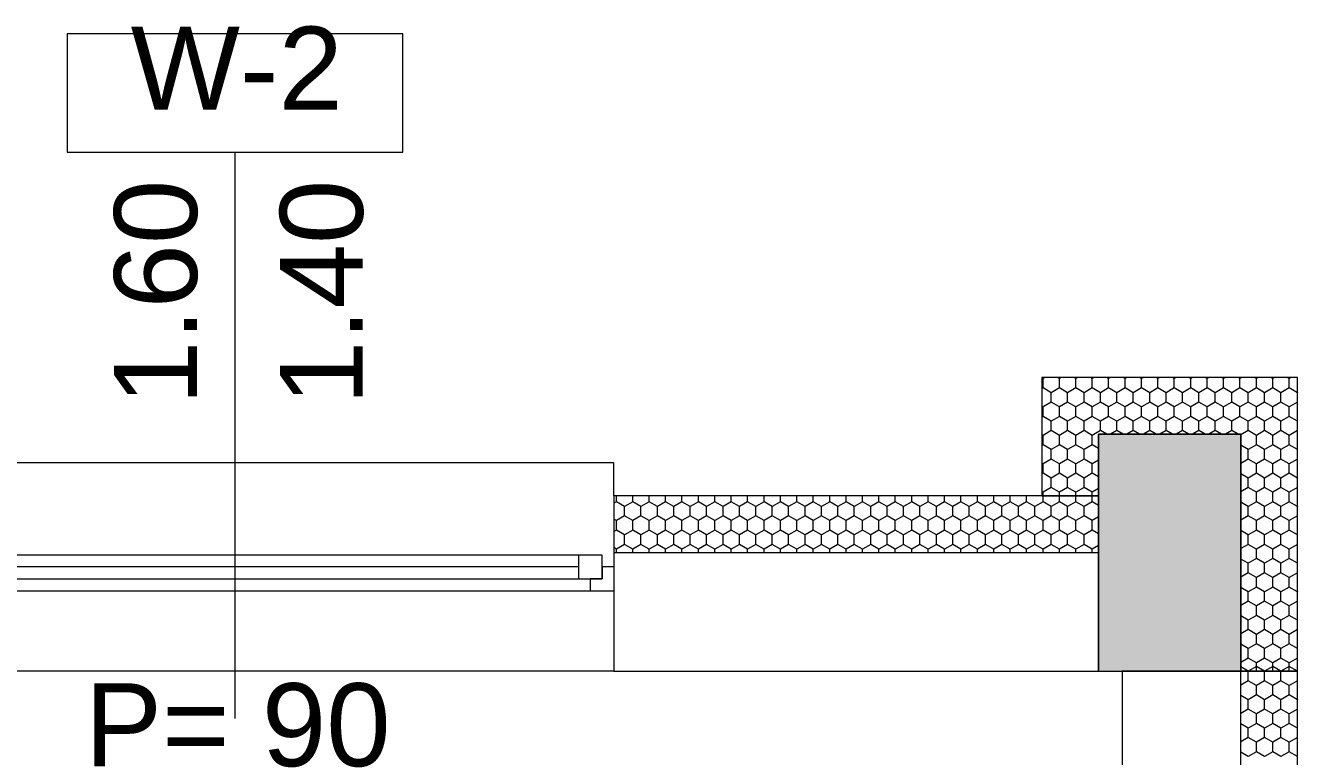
# Model space of a CAD drawing. Header units: feet. Extents: x 2791058 to 2855058, y -67651 to -26651.
# Drawn here: x 2834351 to 2837036, y -45053 to -43510 of the extents above; entities that cross this region are included whole.
import ezdxf
from ezdxf.enums import TextEntityAlignment as Align

# ---------------------------------------------------------------- set-up
doc = ezdxf.new("R2010")
doc.units = ezdxf.units.FT
doc.header["$MEASUREMENT"] = 0
for name, color, linetype, lineweight in [('0_muret e jashtme_Pen_No__1', 7, 'Continuous', 0), ('0_muret e jashtme_Pen_No__19', 255, 'Continuous', 0), ('ARCHICAD Window Markers_Pen_No__20', 1, 'Continuous', 0), ('ARCHICAD Windows_Pen_No__20', 1, 'Continuous', 0)]:
    doc.layers.add(name, color=color, linetype=linetype, lineweight=lineweight)
doc.layers.add('0_muret e jashtme_Pen_No__14', color=7, linetype='Continuous', lineweight=0, true_color=0xbd8b17)
doc.styles.add('GENERATED_STYLE_1', font='arial.ttf')

# ---------------------------------------------------------------- blocks, each defined once
blk = doc.blocks.new('Window 22_2')
at = {"layer": 'ARCHICAD Windows_Pen_No__20', "color": 1, "linetype": 'Continuous', "lineweight": 0}
for p, q in [((-800, 150), (-800, 220)), ((-800, 220), (800, 220)), ((800, 220), (800, 150)), ((-800, 150), (-800, 30)), ((800, 150), (800, 30)), ((-800, 30), (-800, 0)), ((800, 30), (800, 0)), ((-800, 0), (-775, 0)), ((-800, 0), (-800, -50)), ((-800, 0), (-800, -50)), ((-775, 25), (-725, 25)), ((-775, -25), (-775, 25)), ((-775, 0), (-775, -25)), ((-725, 25), (725, 25)), ((-725, 25), (-725, -25)), ((-725, 25), (725, 25)), ((-725, 0), (725, 0)), ((725, -25), (725, 25)), ((725, 25), (775, 25)), ((775, 25), (775, -25)), ((775, -25), (775, 0)), ((775, 0), (800, 0)), ((800, 0), (800, -50)), ((800, 0), (800, -50)), ((-775, -25), (-750, -25)), ((-725, -25), (-775, -25)), ((-750, -25), (-750, -50)), ((725, -25), (-725, -25)), ((775, -25), (725, -25)), ((750, -50), (750, -25)), ((750, -25), (775, -25)), ((-750, -50), (-800, -50)), ((-800, -50), (-800, -220)), ((750, -50), (-750, -50)), ((800, -50), (750, -50)), ((800, -50), (800, -220)), ((-800, -220), (800, -220))]:
    blk.add_line(p, q, dxfattribs=at)
blk = doc.blocks.new('W Marker 22')
at = {"layer": 'ARCHICAD Window Markers_Pen_No__20', "color": 1, "linetype": 'Continuous', "lineweight": 0}
for p, q in [((354.4, 975), (-354.4, 975)), ((-354.4, 975), (-354.4, 725)), ((354.4, 725), (354.4, 975)), ((-354.4, 725), (354.4, 725)), ((0, 725), (0, -470))]:
    blk.add_line(p, q, dxfattribs=at)
at = {"layer": 'ARCHICAD Window Markers_Pen_No__20', "color": 1, "lineweight": 0, "style": 'GENERATED_STYLE_1'}
for tag, rotation, p in [('AC_MarkerText_1', 180, (220, 1054.6)), ('AC_MarkerText_2_0', 270, (-322.5, 657.1)), ('AC_MarkerText_2_1', 270, (27.5, 657.1)), ('AC_MarkerText_4', 180, (416.8, -328))]:
    blk.add_attdef(tag, text='', height=175, rotation=rotation, dxfattribs=at).set_placement(p, align=Align.BOTTOM_LEFT)

msp = doc.modelspace()

# ---------------------------------------------------------------- hatches: boundary and pattern name
at = {"layer": '0_muret e jashtme_Pen_No__14', "linetype": 'Continuous', "lineweight": 0, "true_color": 0xbd8b17}
h = msp.add_hatch(dxfattribs=at)
h.set_pattern_fill('STYROFOAM_SM_INSULATION', color=42, style=0, pattern_type=2)
h.set_pattern_definition([(90, (2247653.822, -76224.967), (-34.6410162, 0), [20, -40]), (90, (2247636.502, -76194.967), (-34.6410162, 0), [20, -40]), (150, (2247653.822, -76204.967), (17.320508, 30), [20, -40]), (150, (2247619.18, -76204.967), (17.320508, 30), [20, -40]), (210, (2247653.822, -76224.967), (-17.320508, 30), [20, -40]), (210, (2247619.18, -76224.967), (-17.320508, 30), [20, -40])])
h.paths.add_polyline_path([(2835593.303, -44622.699), (2836616.457, -44622.699), (2836616.457, -44502.699), (2835593.303, -44502.699)])

# ---------------------------------------------------------------- linework, layer by layer
at = {"layer": '0_muret e jashtme_Pen_No__1', "color": 7, "linetype": 'Continuous', "lineweight": 0}
for p, q in [((2837036.457, -44252.699), (2836496.457, -44252.699)), ((2836496.457, -44252.699), (2836496.457, -44502.699)), ((2837036.457, -44872.699), (2837036.457, -44252.699)), ((2836616.457, -44502.699), (2836616.457, -44372.699)), ((2836616.457, -44372.699), (2836916.457, -44372.699)), ((2836916.457, -44372.699), (2836616.457, -44372.699)), ((2836616.457, -44372.699), (2836616.457, -44872.699)), ((2836916.457, -44372.699), (2836916.457, -44872.699)), ((2836916.457, -44872.699), (2836916.457, -44372.699)), ((2835593.303, -44502.699), (2835593.303, -44622.699)), ((2836496.457, -44502.699), (2836616.457, -44502.699)), ((2836616.457, -44622.699), (2835593.303, -44622.699)), ((2835593.303, -44622.699), (2835593.303, -44652.699)), ((2835593.303, -44652.699), (2835593.303, -44702.699)), ((2835593.303, -44702.699), (2835593.303, -44872.699)), ((2836616.457, -44872.699), (2836916.457, -44872.699)), ((2837036.457, -44872.699), (2836666.457, -44872.699)), ((2836666.457, -44872.699), (2836666.457, -48722.699)), ((2836916.457, -49523.624), (2836916.457, -44872.699)), ((2836916.457, -44872.699), (2837036.457, -44872.699)), ((2837036.457, -49523.624), (2837036.457, -44872.699))]:
    msp.add_line(p, q, dxfattribs=at)
at = {"layer": '0_muret e jashtme_Pen_No__1', "color": 7, "linetype": 'Continuous', "lineweight": 0, "flags": 128}
for points in [[(2836616.457, -44502.699), (2835593.303, -44502.699)], [(2836616.457, -44872.699), (2836616.457, -44502.699)], [(2835593.303, -44872.699), (2836616.457, -44872.699)]]:
    msp.add_lwpolyline(points, dxfattribs=at)
at = {"layer": '0_muret e jashtme_Pen_No__14', "color": 42, "linetype": 'Continuous', "lineweight": 0, "true_color": 0xbd8b17}
for p, q in [((2836499.135, -44254.967), (2836496.457, -44253.42)), ((2836503.064, -44252.699), (2836499.135, -44254.967)), ((2836533.776, -44254.967), (2836529.848, -44252.699)), ((2836537.705, -44252.699), (2836533.776, -44254.967)), ((2836568.417, -44254.967), (2836564.489, -44252.699)), ((2836572.346, -44252.699), (2836568.417, -44254.967)), ((2836603.058, -44254.967), (2836599.13, -44252.699)), ((2836606.987, -44252.699), (2836603.058, -44254.967)), ((2836637.7, -44254.967), (2836633.771, -44252.699)), ((2836641.628, -44252.699), (2836637.7, -44254.967)), ((2836672.341, -44254.967), (2836668.412, -44252.699)), ((2836676.269, -44252.699), (2836672.341, -44254.967)), ((2836706.982, -44254.967), (2836703.053, -44252.699)), ((2836710.91, -44252.699), (2836706.982, -44254.967)), ((2836741.623, -44254.967), (2836737.694, -44252.699)), ((2836745.551, -44252.699), (2836741.623, -44254.967)), ((2836776.264, -44254.967), (2836772.335, -44252.699)), ((2836780.192, -44252.699), (2836776.264, -44254.967)), ((2836810.905, -44254.967), (2836806.976, -44252.699)), ((2836814.833, -44252.699), (2836810.905, -44254.967)), ((2836845.546, -44254.967), (2836841.617, -44252.699)), ((2836849.474, -44252.699), (2836845.546, -44254.967)), ((2836880.187, -44254.967), (2836876.258, -44252.699)), ((2836884.115, -44252.699), (2836880.187, -44254.967)), ((2836914.828, -44254.967), (2836910.899, -44252.699)), ((2836918.756, -44252.699), (2836914.828, -44254.967)), ((2836949.469, -44254.967), (2836945.54, -44252.699)), ((2836953.397, -44252.699), (2836949.469, -44254.967)), ((2836984.11, -44254.967), (2836980.181, -44252.699)), ((2836988.038, -44252.699), (2836984.11, -44254.967)), ((2837018.751, -44254.967), (2837014.822, -44252.699)), ((2837022.679, -44252.699), (2837018.751, -44254.967)), ((2836499.135, -44274.967), (2836496.457, -44276.513)), ((2836499.135, -44274.967), (2836499.135, -44254.967)), ((2836516.456, -44284.967), (2836499.135, -44274.967)), ((2836533.776, -44274.967), (2836516.456, -44284.967)), ((2836533.776, -44274.967), (2836533.776, -44254.967)), ((2836551.097, -44284.967), (2836533.776, -44274.967)), ((2836568.417, -44274.967), (2836551.097, -44284.967)), ((2836568.417, -44274.967), (2836568.417, -44254.967)), ((2836585.738, -44284.967), (2836568.417, -44274.967)), ((2836603.058, -44274.967), (2836585.738, -44284.967)), ((2836603.058, -44274.967), (2836603.058, -44254.967)), ((2836620.379, -44284.967), (2836603.058, -44274.967)), ((2836637.7, -44274.967), (2836620.379, -44284.967)), ((2836637.7, -44274.967), (2836637.7, -44254.967)), ((2836655.02, -44284.967), (2836637.7, -44274.967)), ((2836672.341, -44274.967), (2836655.02, -44284.967)), ((2836672.341, -44274.967), (2836672.341, -44254.967)), ((2836689.661, -44284.967), (2836672.341, -44274.967)), ((2836706.982, -44274.967), (2836689.661, -44284.967)), ((2836706.982, -44274.967), (2836706.982, -44254.967)), ((2836724.302, -44284.967), (2836706.982, -44274.967)), ((2836741.623, -44274.967), (2836724.302, -44284.967)), ((2836741.623, -44274.967), (2836741.623, -44254.967)), ((2836758.943, -44284.967), (2836741.623, -44274.967)), ((2836776.264, -44274.967), (2836758.943, -44284.967)), ((2836776.264, -44274.967), (2836776.264, -44254.967)), ((2836793.584, -44284.967), (2836776.264, -44274.967)), ((2836810.905, -44274.967), (2836793.584, -44284.967)), ((2836810.905, -44274.967), (2836810.905, -44254.967)), ((2836828.225, -44284.967), (2836810.905, -44274.967)), ((2836845.546, -44274.967), (2836828.225, -44284.967)), ((2836845.546, -44274.967), (2836845.546, -44254.967)), ((2836862.866, -44284.967), (2836845.546, -44274.967)), ((2836880.187, -44274.967), (2836862.866, -44284.967)), ((2836880.187, -44274.967), (2836880.187, -44254.967)), ((2836897.507, -44284.967), (2836880.187, -44274.967)), ((2836914.828, -44274.967), (2836897.507, -44284.967)), ((2836914.828, -44274.967), (2836914.828, -44254.967)), ((2836932.148, -44284.967), (2836914.828, -44274.967)), ((2836949.469, -44274.967), (2836932.148, -44284.967)), ((2836949.469, -44274.967), (2836949.469, -44254.967)), ((2836966.789, -44284.967), (2836949.469, -44274.967)), ((2836984.11, -44274.967), (2836966.789, -44284.967)), ((2836984.11, -44274.967), (2836984.11, -44254.967)), ((2837001.43, -44284.967), (2836984.11, -44274.967)), ((2837018.751, -44274.967), (2837001.43, -44284.967)), ((2837018.751, -44274.967), (2837018.751, -44254.967)), ((2837036.071, -44284.967), (2837018.751, -44274.967)), ((2836516.456, -44304.967), (2836499.135, -44314.967)), ((2836516.456, -44304.967), (2836516.456, -44284.967)), ((2836533.776, -44314.967), (2836516.456, -44304.967)), ((2836551.097, -44304.967), (2836533.776, -44314.967)), ((2836551.097, -44304.967), (2836551.097, -44284.967)), ((2836568.417, -44314.967), (2836551.097, -44304.967)), ((2836585.738, -44304.967), (2836568.417, -44314.967)), ((2836585.738, -44304.967), (2836585.738, -44284.967)), ((2836603.058, -44314.967), (2836585.738, -44304.967)), ((2836620.379, -44304.967), (2836603.058, -44314.967)), ((2836620.379, -44304.967), (2836620.379, -44284.967)), ((2836637.7, -44314.967), (2836620.379, -44304.967)), ((2836655.02, -44304.967), (2836637.7, -44314.967)), ((2836655.02, -44304.967), (2836655.02, -44284.967)), ((2836672.341, -44314.967), (2836655.02, -44304.967)), ((2836689.661, -44304.967), (2836672.341, -44314.967)), ((2836689.661, -44304.967), (2836689.661, -44284.967)), ((2836706.982, -44314.967), (2836689.661, -44304.967)), ((2836724.302, -44304.967), (2836706.982, -44314.967)), ((2836724.302, -44304.967), (2836724.302, -44284.967)), ((2836741.623, -44314.967), (2836724.302, -44304.967)), ((2836758.943, -44304.967), (2836741.623, -44314.967)), ((2836758.943, -44304.967), (2836758.943, -44284.967)), ((2836776.264, -44314.967), (2836758.943, -44304.967)), ((2836793.584, -44304.967), (2836776.264, -44314.967)), ((2836793.584, -44304.967), (2836793.584, -44284.967)), ((2836810.905, -44314.967), (2836793.584, -44304.967)), ((2836828.225, -44304.967), (2836810.905, -44314.967)), ((2836828.225, -44304.967), (2836828.225, -44284.967)), ((2836845.546, -44314.967), (2836828.225, -44304.967)), ((2836862.866, -44304.967), (2836845.546, -44314.967)), ((2836862.866, -44304.967), (2836862.866, -44284.967)), ((2836880.187, -44314.967), (2836862.866, -44304.967)), ((2836897.507, -44304.967), (2836880.187, -44314.967)), ((2836897.507, -44304.967), (2836897.507, -44284.967)), ((2836914.828, -44314.967), (2836897.507, -44304.967)), ((2836932.148, -44304.967), (2836914.828, -44314.967)), ((2836932.148, -44304.967), (2836932.148, -44284.967)), ((2836949.469, -44314.967), (2836932.148, -44304.967)), ((2836966.789, -44304.967), (2836949.469, -44314.967)), ((2836966.789, -44304.967), (2836966.789, -44284.967)), ((2836984.11, -44314.967), (2836966.789, -44304.967)), ((2837001.43, -44304.967), (2836984.11, -44314.967)), ((2837001.43, -44304.967), (2837001.43, -44284.967)), ((2837018.751, -44314.967), (2837001.43, -44304.967)), ((2837036.071, -44304.967), (2837018.751, -44314.967)), ((2837036.457, -44284.744), (2837036.071, -44284.967)), ((2837036.071, -44304.967), (2837036.071, -44284.967)), ((2837036.457, -44305.19), (2837036.071, -44304.967)), ((2836499.135, -44314.967), (2836496.457, -44313.42)), ((2836499.135, -44334.967), (2836499.135, -44314.967)), ((2836533.776, -44334.967), (2836533.776, -44314.967)), ((2836568.417, -44334.967), (2836568.417, -44314.967)), ((2836603.058, -44334.967), (2836603.058, -44314.967)), ((2836637.7, -44334.967), (2836637.7, -44314.967)), ((2836672.341, -44334.967), (2836672.341, -44314.967)), ((2836706.982, -44334.967), (2836706.982, -44314.967)), ((2836741.623, -44334.967), (2836741.623, -44314.967)), ((2836776.264, -44334.967), (2836776.264, -44314.967)), ((2836810.905, -44334.967), (2836810.905, -44314.967)), ((2836845.546, -44334.967), (2836845.546, -44314.967)), ((2836880.187, -44334.967), (2836880.187, -44314.967)), ((2836914.828, -44334.967), (2836914.828, -44314.967)), ((2836949.469, -44334.967), (2836949.469, -44314.967)), ((2836984.11, -44334.967), (2836984.11, -44314.967)), ((2837018.751, -44334.967), (2837018.751, -44314.967)), ((2836499.135, -44334.967), (2836496.457, -44336.513)), ((2836516.456, -44344.967), (2836499.135, -44334.967)), ((2836533.776, -44334.967), (2836516.456, -44344.967)), ((2836516.456, -44364.967), (2836516.456, -44344.967)), ((2836551.097, -44344.967), (2836533.776, -44334.967)), ((2836568.417, -44334.967), (2836551.097, -44344.967)), ((2836551.097, -44364.967), (2836551.097, -44344.967)), ((2836585.738, -44344.967), (2836568.417, -44334.967)), ((2836603.058, -44334.967), (2836585.738, -44344.967)), ((2836585.738, -44364.967), (2836585.738, -44344.967)), ((2836620.379, -44344.967), (2836603.058, -44334.967)), ((2836637.7, -44334.967), (2836620.379, -44344.967)), ((2836620.379, -44364.967), (2836620.379, -44344.967)), ((2836655.02, -44344.967), (2836637.7, -44334.967)), ((2836672.341, -44334.967), (2836655.02, -44344.967)), ((2836655.02, -44364.967), (2836655.02, -44344.967)), ((2836689.661, -44344.967), (2836672.341, -44334.967)), ((2836706.982, -44334.967), (2836689.661, -44344.967)), ((2836689.661, -44364.967), (2836689.661, -44344.967)), ((2836724.302, -44344.967), (2836706.982, -44334.967)), ((2836741.623, -44334.967), (2836724.302, -44344.967)), ((2836724.302, -44364.967), (2836724.302, -44344.967)), ((2836758.943, -44344.967), (2836741.623, -44334.967)), ((2836776.264, -44334.967), (2836758.943, -44344.967)), ((2836758.943, -44364.967), (2836758.943, -44344.967)), ((2836793.584, -44344.967), (2836776.264, -44334.967)), ((2836810.905, -44334.967), (2836793.584, -44344.967)), ((2836793.584, -44364.967), (2836793.584, -44344.967)), ((2836828.225, -44344.967), (2836810.905, -44334.967)), ((2836845.546, -44334.967), (2836828.225, -44344.967)), ((2836828.225, -44364.967), (2836828.225, -44344.967)), ((2836862.866, -44344.967), (2836845.546, -44334.967)), ((2836880.187, -44334.967), (2836862.866, -44344.967)), ((2836862.866, -44364.967), (2836862.866, -44344.967)), ((2836897.507, -44344.967), (2836880.187, -44334.967)), ((2836914.828, -44334.967), (2836897.507, -44344.967)), ((2836897.507, -44364.967), (2836897.507, -44344.967)), ((2836932.148, -44344.967), (2836914.828, -44334.967)), ((2836949.469, -44334.967), (2836932.148, -44344.967)), ((2836932.148, -44364.967), (2836932.148, -44344.967)), ((2836966.789, -44344.967), (2836949.469, -44334.967)), ((2836984.11, -44334.967), (2836966.789, -44344.967)), ((2836966.789, -44364.967), (2836966.789, -44344.967)), ((2837001.43, -44344.967), (2836984.11, -44334.967)), ((2837018.751, -44334.967), (2837001.43, -44344.967)), ((2837001.43, -44364.967), (2837001.43, -44344.967)), ((2837036.071, -44344.967), (2837018.751, -44334.967)), ((2837036.457, -44344.744), (2837036.071, -44344.967)), ((2837036.071, -44364.967), (2837036.071, -44344.967)), ((2836499.135, -44374.967), (2836496.457, -44373.42)), ((2836516.456, -44364.967), (2836499.135, -44374.967)), ((2836499.135, -44394.967), (2836499.135, -44374.967)), ((2836533.776, -44374.967), (2836516.456, -44364.967)), ((2836551.097, -44364.967), (2836533.776, -44374.967)), ((2836533.776, -44394.967), (2836533.776, -44374.967)), ((2836568.417, -44374.967), (2836551.097, -44364.967)), ((2836585.738, -44364.967), (2836568.417, -44374.967)), ((2836568.417, -44394.967), (2836568.417, -44374.967)), ((2836603.058, -44374.967), (2836585.738, -44364.967)), ((2836620.379, -44364.967), (2836603.058, -44374.967)), ((2836603.058, -44394.967), (2836603.058, -44374.967)), ((2836633.771, -44372.699), (2836620.379, -44364.967)), ((2836655.02, -44364.967), (2836641.628, -44372.699)), ((2836668.412, -44372.699), (2836655.02, -44364.967)), ((2836689.661, -44364.967), (2836676.269, -44372.699)), ((2836703.053, -44372.699), (2836689.661, -44364.967)), ((2836724.302, -44364.967), (2836710.91, -44372.699)), ((2836737.694, -44372.699), (2836724.302, -44364.967)), ((2836758.943, -44364.967), (2836745.551, -44372.699)), ((2836772.335, -44372.699), (2836758.943, -44364.967)), ((2836793.584, -44364.967), (2836780.192, -44372.699)), ((2836806.976, -44372.699), (2836793.584, -44364.967)), ((2836828.225, -44364.967), (2836814.833, -44372.699)), ((2836841.617, -44372.699), (2836828.225, -44364.967)), ((2836862.866, -44364.967), (2836849.474, -44372.699)), ((2836876.258, -44372.699), (2836862.866, -44364.967)), ((2836897.507, -44364.967), (2836884.115, -44372.699)), ((2836910.899, -44372.699), (2836897.507, -44364.967)), ((2836932.148, -44364.967), (2836916.457, -44374.026)), ((2836949.469, -44374.967), (2836932.148, -44364.967)), ((2836966.789, -44364.967), (2836949.469, -44374.967)), ((2836949.469, -44394.967), (2836949.469, -44374.967)), ((2836984.11, -44374.967), (2836966.789, -44364.967)), ((2837001.43, -44364.967), (2836984.11, -44374.967)), ((2836984.11, -44394.967), (2836984.11, -44374.967)), ((2837018.751, -44374.967), (2837001.43, -44364.967)), ((2837036.071, -44364.967), (2837018.751, -44374.967)), ((2837018.751, -44394.967), (2837018.751, -44374.967)), ((2837036.457, -44365.19), (2837036.071, -44364.967)), ((2836499.135, -44394.967), (2836496.457, -44396.513)), ((2836516.456, -44404.967), (2836499.135, -44394.967)), ((2836533.776, -44394.967), (2836516.456, -44404.967)), ((2836516.456, -44424.967), (2836516.456, -44404.967)), ((2836551.097, -44404.967), (2836533.776, -44394.967)), ((2836568.417, -44394.967), (2836551.097, -44404.967)), ((2836551.097, -44424.967), (2836551.097, -44404.967)), ((2836585.738, -44404.967), (2836568.417, -44394.967)), ((2836603.058, -44394.967), (2836585.738, -44404.967)), ((2836585.738, -44424.967), (2836585.738, -44404.967)), ((2836616.457, -44402.703), (2836603.058, -44394.967)), ((2836932.148, -44404.967), (2836916.457, -44395.908)), ((2836949.469, -44394.967), (2836932.148, -44404.967)), ((2836932.148, -44424.967), (2836932.148, -44404.967)), ((2836966.789, -44404.967), (2836949.469, -44394.967)), ((2836984.11, -44394.967), (2836966.789, -44404.967)), ((2836966.789, -44424.967), (2836966.789, -44404.967)), ((2837001.43, -44404.967), (2836984.11, -44394.967)), ((2837018.751, -44394.967), (2837001.43, -44404.967)), ((2837001.43, -44424.967), (2837001.43, -44404.967)), ((2837036.071, -44404.967), (2837018.751, -44394.967)), ((2837036.457, -44404.744), (2837036.071, -44404.967)), ((2837036.071, -44424.967), (2837036.071, -44404.967)), ((2836499.135, -44434.967), (2836496.457, -44433.42)), ((2836516.456, -44424.967), (2836499.135, -44434.967)), ((2836499.135, -44454.967), (2836499.135, -44434.967)), ((2836533.776, -44434.967), (2836516.456, -44424.967)), ((2836551.097, -44424.967), (2836533.776, -44434.967)), ((2836533.776, -44454.967), (2836533.776, -44434.967)), ((2836568.417, -44434.967), (2836551.097, -44424.967)), ((2836585.738, -44424.967), (2836568.417, -44434.967)), ((2836568.417, -44454.967), (2836568.417, -44434.967)), ((2836603.058, -44434.967), (2836585.738, -44424.967)), ((2836616.457, -44427.231), (2836603.058, -44434.967)), ((2836603.058, -44454.967), (2836603.058, -44434.967)), ((2836932.148, -44424.967), (2836916.457, -44434.026)), ((2836949.469, -44434.967), (2836932.148, -44424.967)), ((2836966.789, -44424.967), (2836949.469, -44434.967)), ((2836949.469, -44454.967), (2836949.469, -44434.967)), ((2836984.11, -44434.967), (2836966.789, -44424.967)), ((2837001.43, -44424.967), (2836984.11, -44434.967)), ((2836984.11, -44454.967), (2836984.11, -44434.967)), ((2837018.751, -44434.967), (2837001.43, -44424.967)), ((2837036.071, -44424.967), (2837018.751, -44434.967)), ((2837018.751, -44454.967), (2837018.751, -44434.967)), ((2837036.457, -44425.19), (2837036.071, -44424.967)), ((2836499.135, -44454.967), (2836496.457, -44456.513)), ((2836516.456, -44464.967), (2836499.135, -44454.967)), ((2836533.776, -44454.967), (2836516.456, -44464.967)), ((2836516.456, -44484.967), (2836516.456, -44464.967)), ((2836551.097, -44464.967), (2836533.776, -44454.967)), ((2836568.417, -44454.967), (2836551.097, -44464.967)), ((2836551.097, -44484.967), (2836551.097, -44464.967)), ((2836585.738, -44464.967), (2836568.417, -44454.967)), ((2836603.058, -44454.967), (2836585.738, -44464.967)), ((2836585.738, -44484.967), (2836585.738, -44464.967)), ((2836616.457, -44462.703), (2836603.058, -44454.967)), ((2836932.148, -44464.967), (2836916.457, -44455.908)), ((2836949.469, -44454.967), (2836932.148, -44464.967)), ((2836932.148, -44484.967), (2836932.148, -44464.967)), ((2836966.789, -44464.967), (2836949.469, -44454.967)), ((2836984.11, -44454.967), (2836966.789, -44464.967)), ((2836966.789, -44484.967), (2836966.789, -44464.967)), ((2837001.43, -44464.967), (2836984.11, -44454.967)), ((2837018.751, -44454.967), (2837001.43, -44464.967)), ((2837001.43, -44484.967), (2837001.43, -44464.967)), ((2837036.071, -44464.967), (2837018.751, -44454.967)), ((2837036.457, -44464.744), (2837036.071, -44464.967)), ((2837036.071, -44484.967), (2837036.071, -44464.967)), ((2836499.135, -44494.967), (2836496.457, -44493.42)), ((2836516.456, -44484.967), (2836499.135, -44494.967)), ((2836499.135, -44502.699), (2836499.135, -44494.967)), ((2836533.776, -44494.967), (2836516.456, -44484.967)), ((2836551.097, -44484.967), (2836533.776, -44494.967)), ((2836533.776, -44502.699), (2836533.776, -44494.967)), ((2836568.417, -44494.967), (2836551.097, -44484.967)), ((2836585.738, -44484.967), (2836568.417, -44494.967)), ((2836568.417, -44502.699), (2836568.417, -44494.967)), ((2836603.058, -44494.967), (2836585.738, -44484.967)), ((2836616.457, -44487.231), (2836603.058, -44494.967)), ((2836603.058, -44502.699), (2836603.058, -44494.967)), ((2836932.148, -44484.967), (2836916.457, -44494.026)), ((2836949.469, -44494.967), (2836932.148, -44484.967)), ((2836966.789, -44484.967), (2836949.469, -44494.967)), ((2836949.469, -44514.967), (2836949.469, -44494.967)), ((2836984.11, -44494.967), (2836966.789, -44484.967)), ((2837001.43, -44484.967), (2836984.11, -44494.967)), ((2836984.11, -44514.967), (2836984.11, -44494.967)), ((2837018.751, -44494.967), (2837001.43, -44484.967)), ((2837036.071, -44484.967), (2837018.751, -44494.967)), ((2837018.751, -44514.967), (2837018.751, -44494.967)), ((2837036.457, -44485.19), (2837036.071, -44484.967)), ((2836932.148, -44524.967), (2836916.457, -44515.908)), ((2836949.469, -44514.967), (2836932.148, -44524.967)), ((2836966.789, -44524.967), (2836949.469, -44514.967)), ((2836984.11, -44514.967), (2836966.789, -44524.967)), ((2837001.43, -44524.967), (2836984.11, -44514.967)), ((2837018.751, -44514.967), (2837001.43, -44524.967)), ((2837036.071, -44524.967), (2837018.751, -44514.967)), ((2836932.148, -44544.967), (2836916.457, -44554.026)), ((2836932.148, -44544.967), (2836932.148, -44524.967)), ((2836949.469, -44554.967), (2836932.148, -44544.967)), ((2836966.789, -44544.967), (2836949.469, -44554.967)), ((2836966.789, -44544.967), (2836966.789, -44524.967)), ((2836984.11, -44554.967), (2836966.789, -44544.967)), ((2837001.43, -44544.967), (2836984.11, -44554.967)), ((2837001.43, -44544.967), (2837001.43, -44524.967)), ((2837018.751, -44554.967), (2837001.43, -44544.967)), ((2837036.071, -44544.967), (2837018.751, -44554.967)), ((2837036.457, -44524.744), (2837036.071, -44524.967)), ((2837036.071, -44544.967), (2837036.071, -44524.967)), ((2837036.457, -44545.19), (2837036.071, -44544.967)), ((2836932.148, -44584.967), (2836916.457, -44575.908)), ((2836949.469, -44574.967), (2836932.148, -44584.967)), ((2836949.469, -44574.967), (2836949.469, -44554.967)), ((2836966.789, -44584.967), (2836949.469, -44574.967)), ((2836984.11, -44574.967), (2836966.789, -44584.967)), ((2836984.11, -44574.967), (2836984.11, -44554.967)), ((2837001.43, -44584.967), (2836984.11, -44574.967)), ((2837018.751, -44574.967), (2837001.43, -44584.967)), ((2837018.751, -44574.967), (2837018.751, -44554.967)), ((2837036.071, -44584.967), (2837018.751, -44574.967)), ((2836932.148, -44604.967), (2836932.148, -44584.967)), ((2836966.789, -44604.967), (2836966.789, -44584.967)), ((2837001.43, -44604.967), (2837001.43, -44584.967)), ((2837036.457, -44584.744), (2837036.071, -44584.967)), ((2837036.071, -44604.967), (2837036.071, -44584.967)), ((2836932.148, -44604.967), (2836916.457, -44614.026)), ((2836949.469, -44614.967), (2836932.148, -44604.967)), ((2836966.789, -44604.967), (2836949.469, -44614.967)), ((2836949.469, -44634.967), (2836949.469, -44614.967)), ((2836984.11, -44614.967), (2836966.789, -44604.967)), ((2837001.43, -44604.967), (2836984.11, -44614.967)), ((2836984.11, -44634.967), (2836984.11, -44614.967)), ((2837018.751, -44614.967), (2837001.43, -44604.967)), ((2837036.071, -44604.967), (2837018.751, -44614.967)), ((2837018.751, -44634.967), (2837018.751, -44614.967)), ((2837036.457, -44605.19), (2837036.071, -44604.967)), ((2836932.148, -44644.967), (2836916.457, -44635.908)), ((2836949.469, -44634.967), (2836932.148, -44644.967)), ((2836932.148, -44664.967), (2836932.148, -44644.967)), ((2836966.789, -44644.967), (2836949.469, -44634.967)), ((2836984.11, -44634.967), (2836966.789, -44644.967)), ((2836966.789, -44664.967), (2836966.789, -44644.967)), ((2837001.43, -44644.967), (2836984.11, -44634.967)), ((2837018.751, -44634.967), (2837001.43, -44644.967)), ((2837001.43, -44664.967), (2837001.43, -44644.967)), ((2837036.071, -44644.967), (2837018.751, -44634.967)), ((2837036.457, -44644.744), (2837036.071, -44644.967)), ((2837036.071, -44664.967), (2837036.071, -44644.967)), ((2836932.148, -44664.967), (2836916.457, -44674.026)), ((2836949.469, -44674.967), (2836932.148, -44664.967)), ((2836966.789, -44664.967), (2836949.469, -44674.967)), ((2836949.469, -44694.967), (2836949.469, -44674.967)), ((2836984.11, -44674.967), (2836966.789, -44664.967)), ((2837001.43, -44664.967), (2836984.11, -44674.967)), ((2836984.11, -44694.967), (2836984.11, -44674.967)), ((2837018.751, -44674.967), (2837001.43, -44664.967)), ((2837036.071, -44664.967), (2837018.751, -44674.967)), ((2837018.751, -44694.967), (2837018.751, -44674.967)), ((2837036.457, -44665.19), (2837036.071, -44664.967)), ((2836932.148, -44704.967), (2836916.457, -44695.908)), ((2836949.469, -44694.967), (2836932.148, -44704.967)), ((2836932.148, -44724.967), (2836932.148, -44704.967)), ((2836966.789, -44704.967), (2836949.469, -44694.967)), ((2836984.11, -44694.967), (2836966.789, -44704.967)), ((2836966.789, -44724.967), (2836966.789, -44704.967)), ((2837001.43, -44704.967), (2836984.11, -44694.967)), ((2837018.751, -44694.967), (2837001.43, -44704.967)), ((2837001.43, -44724.967), (2837001.43, -44704.967)), ((2837036.071, -44704.967), (2837018.751, -44694.967)), ((2837036.457, -44704.744), (2837036.071, -44704.967)), ((2837036.071, -44724.967), (2837036.071, -44704.967)), ((2836932.148, -44724.967), (2836916.457, -44734.026)), ((2836949.469, -44734.967), (2836932.148, -44724.967)), ((2836966.789, -44724.967), (2836949.469, -44734.967)), ((2836949.469, -44754.967), (2836949.469, -44734.967)), ((2836984.11, -44734.967), (2836966.789, -44724.967)), ((2837001.43, -44724.967), (2836984.11, -44734.967)), ((2836984.11, -44754.967), (2836984.11, -44734.967)), ((2837018.751, -44734.967), (2837001.43, -44724.967)), ((2837036.071, -44724.967), (2837018.751, -44734.967)), ((2837018.751, -44754.967), (2837018.751, -44734.967)), ((2837036.457, -44725.19), (2837036.071, -44724.967)), ((2836932.148, -44764.967), (2836916.457, -44755.908)), ((2836949.469, -44754.967), (2836932.148, -44764.967)), ((2836966.789, -44764.967), (2836949.469, -44754.967)), ((2836984.11, -44754.967), (2836966.789, -44764.967)), ((2837001.43, -44764.967), (2836984.11, -44754.967)), ((2837018.751, -44754.967), (2837001.43, -44764.967)), ((2837036.071, -44764.967), (2837018.751, -44754.967)), ((2836932.148, -44784.967), (2836916.457, -44794.026)), ((2836932.148, -44784.967), (2836932.148, -44764.967)), ((2836949.469, -44794.967), (2836932.148, -44784.967)), ((2836966.789, -44784.967), (2836949.469, -44794.967)), ((2836966.789, -44784.967), (2836966.789, -44764.967)), ((2836984.11, -44794.967), (2836966.789, -44784.967)), ((2837001.43, -44784.967), (2836984.11, -44794.967)), ((2837001.43, -44784.967), (2837001.43, -44764.967)), ((2837018.751, -44794.967), (2837001.43, -44784.967)), ((2837036.071, -44784.967), (2837018.751, -44794.967)), ((2837036.457, -44764.744), (2837036.071, -44764.967)), ((2837036.071, -44784.967), (2837036.071, -44764.967)), ((2837036.457, -44785.19), (2837036.071, -44784.967)), ((2836932.148, -44824.967), (2836916.457, -44815.908)), ((2836949.469, -44814.967), (2836932.148, -44824.967)), ((2836949.469, -44814.967), (2836949.469, -44794.967)), ((2836966.789, -44824.967), (2836949.469, -44814.967)), ((2836984.11, -44814.967), (2836966.789, -44824.967)), ((2836984.11, -44814.967), (2836984.11, -44794.967)), ((2837001.43, -44824.967), (2836984.11, -44814.967)), ((2837018.751, -44814.967), (2837001.43, -44824.967)), ((2837018.751, -44814.967), (2837018.751, -44794.967)), ((2837036.071, -44824.967), (2837018.751, -44814.967)), ((2836932.148, -44844.967), (2836932.148, -44824.967)), ((2836966.789, -44844.967), (2836966.789, -44824.967)), ((2837001.43, -44844.967), (2837001.43, -44824.967)), ((2837036.457, -44824.744), (2837036.071, -44824.967)), ((2837036.071, -44844.967), (2837036.071, -44824.967)), ((2836932.148, -44844.967), (2836916.457, -44854.026)), ((2836932.148, -44872.699), (2836916.457, -44863.639)), ((2836949.469, -44854.967), (2836932.148, -44844.967)), ((2836949.469, -44862.699), (2836932.148, -44872.699)), ((2836966.789, -44844.967), (2836949.469, -44854.967)), ((2836949.469, -44872.699), (2836949.469, -44854.967)), ((2836949.469, -44862.699), (2836949.469, -44860.431)), ((2836966.789, -44872.699), (2836949.469, -44862.699)), ((2836984.11, -44854.967), (2836966.789, -44844.967)), ((2836984.11, -44862.699), (2836966.789, -44872.699)), ((2837001.43, -44844.967), (2836984.11, -44854.967)), ((2836984.11, -44872.699), (2836984.11, -44854.967)), ((2836984.11, -44862.699), (2836984.11, -44860.431)), ((2837001.43, -44872.699), (2836984.11, -44862.699)), ((2837018.751, -44854.967), (2837001.43, -44844.967)), ((2837018.751, -44862.699), (2837001.43, -44872.699)), ((2837036.071, -44844.967), (2837018.751, -44854.967)), ((2837018.751, -44872.699), (2837018.751, -44854.967)), ((2837018.751, -44862.699), (2837018.751, -44860.431)), ((2837036.071, -44872.699), (2837018.751, -44862.699)), ((2837036.457, -44845.19), (2837036.071, -44844.967)), ((2836932.148, -44892.699), (2836916.457, -44901.758)), ((2836932.148, -44892.699), (2836932.148, -44872.699)), ((2836949.469, -44902.699), (2836932.148, -44892.699)), ((2836966.789, -44892.699), (2836949.469, -44902.699)), ((2836966.789, -44892.699), (2836966.789, -44872.699)), ((2836984.11, -44902.699), (2836966.789, -44892.699)), ((2837001.43, -44892.699), (2836984.11, -44902.699)), ((2837001.43, -44892.699), (2837001.43, -44872.699)), ((2837018.751, -44902.699), (2837001.43, -44892.699)), ((2837036.071, -44892.699), (2837018.751, -44902.699)), ((2837036.457, -44872.476), (2837036.071, -44872.699)), ((2837036.071, -44892.699), (2837036.071, -44872.699)), ((2837036.457, -44892.921), (2837036.071, -44892.699)), ((2836932.148, -44932.699), (2836916.457, -44923.639)), ((2836949.469, -44922.699), (2836932.148, -44932.699)), ((2836949.469, -44922.699), (2836949.469, -44902.699)), ((2836966.789, -44932.699), (2836949.469, -44922.699)), ((2836984.11, -44922.699), (2836966.789, -44932.699)), ((2836984.11, -44922.699), (2836984.11, -44902.699)), ((2837001.43, -44932.699), (2836984.11, -44922.699)), ((2837018.751, -44922.699), (2837001.43, -44932.699)), ((2837018.751, -44922.699), (2837018.751, -44902.699)), ((2837036.071, -44932.699), (2837018.751, -44922.699)), ((2836932.148, -44952.699), (2836932.148, -44932.699)), ((2836966.789, -44952.699), (2836966.789, -44932.699)), ((2837001.43, -44952.699), (2837001.43, -44932.699)), ((2837036.457, -44932.476), (2837036.071, -44932.699)), ((2837036.071, -44952.699), (2837036.071, -44932.699)), ((2836932.148, -44952.699), (2836916.457, -44961.758)), ((2836949.469, -44962.699), (2836932.148, -44952.699)), ((2836966.789, -44952.699), (2836949.469, -44962.699)), ((2836949.469, -44982.699), (2836949.469, -44962.699)), ((2836984.11, -44962.699), (2836966.789, -44952.699)), ((2837001.43, -44952.699), (2836984.11, -44962.699)), ((2836984.11, -44982.699), (2836984.11, -44962.699)), ((2837018.751, -44962.699), (2837001.43, -44952.699)), ((2837036.071, -44952.699), (2837018.751, -44962.699)), ((2837018.751, -44982.699), (2837018.751, -44962.699)), ((2837036.457, -44952.921), (2837036.071, -44952.699)), ((2836932.148, -44992.699), (2836916.457, -44983.639)), ((2836949.469, -44982.699), (2836932.148, -44992.699)), ((2836932.148, -45012.699), (2836932.148, -44992.699)), ((2836966.789, -44992.699), (2836949.469, -44982.699)), ((2836984.11, -44982.699), (2836966.789, -44992.699)), ((2836966.789, -45012.699), (2836966.789, -44992.699)), ((2837001.43, -44992.699), (2836984.11, -44982.699)), ((2837018.751, -44982.699), (2837001.43, -44992.699)), ((2837001.43, -45012.699), (2837001.43, -44992.699)), ((2837036.071, -44992.699), (2837018.751, -44982.699)), ((2837036.457, -44992.476), (2837036.071, -44992.699)), ((2837036.071, -45012.699), (2837036.071, -44992.699)), ((2836932.148, -45012.699), (2836916.457, -45021.758)), ((2836949.469, -45022.699), (2836932.148, -45012.699)), ((2836966.789, -45012.699), (2836949.469, -45022.699)), ((2836949.469, -45042.699), (2836949.469, -45022.699)), ((2836984.11, -45022.699), (2836966.789, -45012.699)), ((2837001.43, -45012.699), (2836984.11, -45022.699)), ((2836984.11, -45042.699), (2836984.11, -45022.699)), ((2837018.751, -45022.699), (2837001.43, -45012.699)), ((2837036.071, -45012.699), (2837018.751, -45022.699)), ((2837018.751, -45042.699), (2837018.751, -45022.699)), ((2837036.457, -45012.921), (2837036.071, -45012.699)), ((2836932.148, -45052.699), (2836916.457, -45043.639)), ((2836949.469, -45042.699), (2836932.148, -45052.699)), ((2836966.789, -45052.699), (2836949.469, -45042.699)), ((2836984.11, -45042.699), (2836966.789, -45052.699)), ((2837001.43, -45052.699), (2836984.11, -45042.699)), ((2837018.751, -45042.699), (2837001.43, -45052.699)), ((2837036.071, -45052.699), (2837018.751, -45042.699)), ((2837036.457, -45052.476), (2837036.071, -45052.699))]:
    msp.add_line(p, q, dxfattribs=at)
at = {"layer": '0_muret e jashtme_Pen_No__19', "color": 255, "linetype": 'Continuous', "lineweight": 0, "extrusion": (0, 0, -1)}
for points in [[(-2836916.457, -44872.699), (-2836616.457, -44372.699), (-2836616.457, -44872.699)], [(-2836616.457, -44372.699), (-2836916.457, -44872.699), (-2836916.457, -44372.699)]]:
    msp.add_solid(points, dxfattribs=at)

# ---------------------------------------------------------------- block references
at = {"layer": 'ARCHICAD Window Markers_Pen_No__20', "color": 1, "linetype": 'Continuous', "lineweight": 0}
ref = msp.add_blockref('W Marker 22', (2834793.303, -44502.699), dxfattribs=at)
ref.add_attrib('AC_MarkerText_1', 'W-2', dxfattribs={"color": 1, "lineweight": 0, "height": 175, "style": 'GENERATED_STYLE_1'}).set_placement((2834573.302, -43740.198), align=Align.BOTTOM_LEFT)
ref.add_attrib('AC_MarkerText_2', '1.60', dxfattribs={"color": 1, "lineweight": 0, "height": 175, "rotation": 90, "style": 'GENERATED_STYLE_1'}).set_placement((2834765.803, -44311.18), align=Align.BOTTOM_LEFT)
ref.add_attrib('AC_MarkerText_3', '1.40', dxfattribs={"color": 1, "lineweight": 0, "height": 175, "rotation": 90, "style": 'GENERATED_STYLE_1'}).set_placement((2835115.803, -44311.18), align=Align.BOTTOM_LEFT)
ref.add_attrib('AC_MarkerText_4', 'P= 90', dxfattribs={"color": 1, "lineweight": 0, "height": 175, "style": 'GENERATED_STYLE_1'}).set_placement((2834476.503, -45125.578), align=Align.BOTTOM_LEFT)
at = {"layer": 'ARCHICAD Windows_Pen_No__20', "color": 1, "linetype": 'Continuous', "lineweight": 0, "xscale": -1, "zscale": 1000}
msp.add_blockref('Window 22_2', (2834793.303, -44652.699), dxfattribs=at)

doc.saveas('drawing.dxf')
